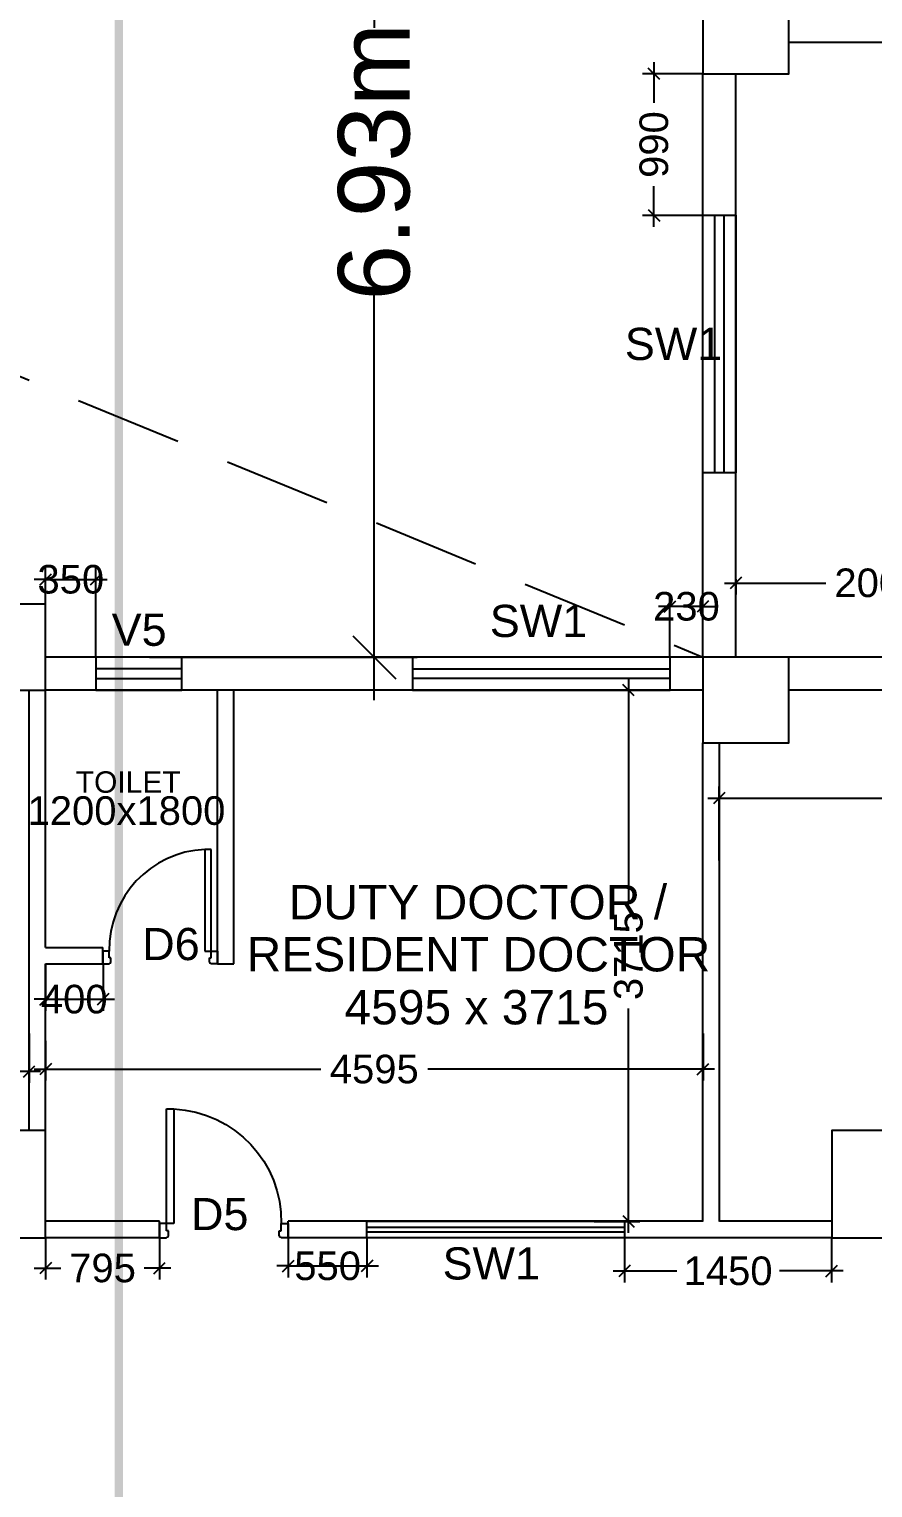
# Model space of a CAD drawing. Extents: x 7620542 to 7843793, y -6476226 to -6093835.
# Drawn here: x 7670156 to 7676053, y -6405218 to -6395018 of the extents above; entities that cross this region are included whole.
import ezdxf
from ezdxf.enums import TextEntityAlignment as Align

# ---------------------------------------------------------------- set-up
doc = ezdxf.new("R2010")
doc.units = 0
doc.header["$LTSCALE"] = 600
doc.header["$MEASUREMENT"] = 0
doc.header["$PDMODE"] = 35
doc.linetypes.add('DASHED', pattern=[0.75, 0.5, -0.25])
doc.linetypes.add('HIDDEN2', pattern=[0.1875, 0.125, -0.0625])
doc.layers.get('0').update_dxf_attribs({"linetype": 'CONTINUOUS'})
doc.layers.get('Defpoints').update_dxf_attribs({"linetype": 'CONTINUOUS'})
for name, color, linetype in [('DIMEN', 5, 'CONTINUOUS'), ('DOOR', 32, 'CONTINUOUS'), ('Duct', 8, 'CONTINUOUS'), ('joinery', 7, 'CONTINUOUS'), ('LA-column', 3, 'CONTINUOUS'), ('Room Dim', 1, 'CONTINUOUS'), ('Sections', 10, 'CONTINUOUS'), ('TEXT', 6, 'CONTINUOUS'), ('Walls', 7, 'CONTINUOUS'), ('WIN', 151, 'CONTINUOUS'), ('Working Dim', 5, 'CONTINUOUS')]:
    doc.layers.add(name, color=color, linetype=linetype)
doc.styles.add('ari', font='arial.ttf')
doc.styles.add('ARIAL', font='arial.ttf')
doc.styles.get("Standard").update_dxf_attribs({"font": 'romans.shx'})
doc.dimstyles.new('int. dim', dxfattribs={"dimtxt": 450, "dimasz": 80, "dimexe": 80, "dimexo": 0, "dimgap": 70, "dimtad": 0, "dimdec": 0, "dimzin": 12, "dimdsep": 46, "dimtxsty": 'ari', "dimblk": 'OBLIQUE', "dimcen": 2, "dimdle": 80, "dimclrd": 256, "dimclre": 256, "dimclrt": 6, "dimadec": 0, "dimazin": 0, "dimtfac": 1, "dimtdec": 0, "dimtix": 1, "dimtmove": 2, "dimatfit": 3, "dimfxl": 1, "dimtolj": 1, "dimtzin": 0, "dimlwd": -1, "dimlwe": -1, "dimarcsym": 0})
doc.dimstyles.new('STANDARD$0', dxfattribs={"dimscale": 0, "dimtxt": 150, "dimasz": 125, "dimexe": 0.75, "dimexo": 1, "dimgap": 25, "dimtad": 1, "dimdec": 0, "dimdsep": 46, "dimtxsty": 'Standard', "dimblk1": 'DOT', "dimblk2": 'DOT', "dimsah": 1, "dimcen": 2.5, "dimclrd": 1, "dimclre": 1, "dimclrt": 3, "dimadec": 0, "dimazin": 0, "dimtfac": 1, "dimtdec": 0, "dimtmove": 0, "dimatfit": 3, "dimldrblk": 'DOT', "dimfxl": 1, "dimtolj": 1, "dimtzin": 0, "dimarcsym": 0})

# ---------------------------------------------------------------- blocks, each defined once
blk = doc.blocks.new('1000')
at = {"layer": 'DOOR'}
for p, q in [((0, -100), (0, 0)), ((0, 0), (50, 0)), ((50, -100), (0, -100)), ((50, 0), (50, -2)), ((63, -49), (50, -49)), ((50, -49), (50, -100)), ((50, -100), (50, -901)), ((100, -100), (50, -100)), ((63, -13), (61, -13)), ((63, -13), (63, -49)), ((100, -901), (100, -100)), ((837, -13), (837, -49)), ((837, -13), (839, -13)), ((837, -49), (850, -49)), ((850, 0), (850, -2)), ((900, 0), (850, 0)), ((850, -49), (850, -100)), ((850, -100), (900, -100)), ((900, -100), (900, 0)), ((50, -901), (100, -901))]:
    blk.add_line(p, q, dxfattribs=at)
for centre, major_axis, start_param, end_param in [((50, -13), (-7.95, 7.95), 3.926991, 5.497787), ((850, -13), (7.95, 7.95), 0.785398, 2.356194)]:
    blk.add_ellipse(centre, major_axis=major_axis, ratio=1, start_param=start_param, end_param=end_param, dxfattribs=at)
at = {"layer": 'DOOR', "color": 145}
blk.add_ellipse((64, -115), major_axis=(-520, 590), ratio=1, start_param=2.464943, end_param=4.009476, dxfattribs=at)
blk = doc.blocks.new('_Oblique')
at = {"color": 0, "linetype": 'ByBlock', "lineweight": -2}
blk.add_line((-0.5, -0.5), (0.5, 0.5), dxfattribs=at)
blk = doc.blocks.new('*D833')
at = {"layer": 'Defpoints', "color": 0, "transparency": 16777216}
for p in [(7670997, -6392480, 5), (7670997, -6399410, 2), (7672568, -6399410)]:
    blk.add_point(p, dxfattribs=at)
at = {"layer": 'DIMEN', "color": 8, "transparency": 16777216}
for p, q in [((7672568, -6392180), (7672568, -6395009)), ((7670997, -6392480), (7672868, -6392480)), ((7672568, -6399710), (7672568, -6396881)), ((7670997, -6399410), (7672868, -6399410))]:
    blk.add_line(p, q, dxfattribs=at)
at = {"layer": 'DIMEN', "color": 8, "transparency": 16777216, "xscale": 300, "yscale": 300, "zscale": 300}
for p, rotation in [((7672568, -6392480), 90), ((7672568, -6399410), 270)]:
    blk.add_blockref('_Oblique', p, dxfattribs=dict(at, rotation=rotation))
at = {"layer": 'DIMEN', "color": 7, "transparency": 16777216, "insert": (7672568, -6395945), "char_height": 500, "attachment_point": 5, "rotation": 90, "style": 'ari'}
blk.add_mtext('\\A1;6.93m', dxfattribs=at)
blk = doc.blocks.new('*D1339')
at = {"layer": 'Defpoints', "color": 0, "transparency": 16777216}
for p in [(7674979, -6400395), (7674979, -6400832, 6), (7679714, -6400832, 6)]:
    blk.add_point(p, dxfattribs=at)
at = {"layer": 'Working Dim', "transparency": 16777216}
for p, q in [((7674979, -6400832), (7674979, -6400315)), ((7679714, -6400832), (7679714, -6400315)), ((7674899, -6400395), (7676973, -6400395)), ((7679794, -6400395), (7677720, -6400395))]:
    blk.add_line(p, q, dxfattribs=at)
at = {"layer": 'Working Dim', "transparency": 16777216, "xscale": 80, "yscale": 80, "zscale": 80, "rotation": 180}
blk.add_blockref('_Oblique', (7674979, -6400395), dxfattribs=at)
at = {"layer": 'Working Dim', "transparency": 16777216, "xscale": 80, "yscale": 80, "zscale": 80}
blk.add_blockref('_Oblique', (7679714, -6400395), dxfattribs=at)
at = {"layer": 'Working Dim', "color": 6, "transparency": 16777216, "insert": (7677346, -6400395), "char_height": 200, "attachment_point": 5, "style": 'ari'}
blk.add_mtext('\\A1;4735', dxfattribs=at)
blk = doc.blocks.new('*D1341')
at = {"layer": 'Defpoints', "color": 0, "transparency": 16777216}
for p in [(7674866, -6402041, 6), (7670271, -6402092), (7670271, -6402291)]:
    blk.add_point(p, dxfattribs=at)
at = {"layer": 'Working Dim', "transparency": 16777216}
for p, q in [((7674866, -6402041), (7674866, -6402371)), ((7670271, -6402092), (7670271, -6402371)), ((7670191, -6402291), (7672195, -6402291)), ((7674946, -6402291), (7672942, -6402291))]:
    blk.add_line(p, q, dxfattribs=at)
at = {"layer": 'Working Dim', "transparency": 16777216, "xscale": 80, "yscale": 80, "zscale": 80, "rotation": 180}
blk.add_blockref('_Oblique', (7670271, -6402291), dxfattribs=at)
at = {"layer": 'Working Dim', "transparency": 16777216, "xscale": 80, "yscale": 80, "zscale": 80}
blk.add_blockref('_Oblique', (7674866, -6402291), dxfattribs=at)
at = {"layer": 'Working Dim', "color": 6, "transparency": 16777216, "insert": (7672568, -6402291), "char_height": 200, "attachment_point": 5, "style": 'ari'}
blk.add_mtext('\\A1;4595', dxfattribs=at)
blk = doc.blocks.new('*D1342')
at = {"layer": 'Defpoints', "color": 0, "transparency": 16777216}
for p in [(7674104, -6399640, 6), (7674105, -6403355, 3), (7674345, -6403355)]:
    blk.add_point(p, dxfattribs=at)
at = {"layer": 'Working Dim', "transparency": 16777216}
for p, q in [((7674345, -6399560), (7674345, -6401128)), ((7674104, -6399640), (7674425, -6399640)), ((7674345, -6403435), (7674345, -6401867)), ((7674105, -6403355), (7674425, -6403355))]:
    blk.add_line(p, q, dxfattribs=at)
at = {"layer": 'Working Dim', "transparency": 16777216, "xscale": 80, "yscale": 80, "zscale": 80}
for p, rotation in [((7674345, -6399640), 90), ((7674345, -6403355), 270)]:
    blk.add_blockref('_Oblique', p, dxfattribs=dict(at, rotation=rotation))
at = {"layer": 'Working Dim', "color": 6, "transparency": 16777216, "insert": (7674345, -6401497), "char_height": 200, "attachment_point": 5, "rotation": 90, "style": 'ari'}
blk.add_mtext('\\A1;3715', dxfattribs=at)
blk = doc.blocks.new('*D1343')
at = {"layer": 'Defpoints', "color": 0, "transparency": 16777216}
for p in [(7664896, -6401643, 6), (7670156, -6402041), (7664896, -6402307)]:
    blk.add_point(p, dxfattribs=at)
at = {"layer": 'Working Dim', "transparency": 16777216}
for p, q in [((7664896, -6401643), (7664896, -6402387)), ((7670156, -6402041), (7670156, -6402387)), ((7664816, -6402307), (7667158, -6402307)), ((7670236, -6402307), (7667895, -6402307))]:
    blk.add_line(p, q, dxfattribs=at)
at = {"layer": 'Working Dim', "transparency": 16777216, "xscale": 80, "yscale": 80, "zscale": 80, "rotation": 180}
blk.add_blockref('_Oblique', (7664896, -6402307), dxfattribs=at)
at = {"layer": 'Working Dim', "transparency": 16777216, "xscale": 80, "yscale": 80, "zscale": 80}
blk.add_blockref('_Oblique', (7670156, -6402307), dxfattribs=at)
at = {"layer": 'Working Dim', "color": 6, "transparency": 16777216, "insert": (7667526, -6402307), "char_height": 200, "attachment_point": 5, "style": 'ari'}
blk.add_mtext('\\A1;5260', dxfattribs=at)
blk = doc.blocks.new('*D1356')
at = {"layer": 'Defpoints', "color": 0, "transparency": 16777216}
for p in [(7674523, -6395330), (7674865, -6395330, 5), (7674865, -6396320, 5)]:
    blk.add_point(p, dxfattribs=at)
at = {"layer": 'Working Dim', "transparency": 16777216}
for p, q in [((7674865, -6395330), (7674443, -6395330)), ((7674523, -6395250), (7674523, -6395534)), ((7674523, -6396400), (7674523, -6396115)), ((7674865, -6396320), (7674443, -6396320))]:
    blk.add_line(p, q, dxfattribs=at)
at = {"layer": 'Working Dim', "transparency": 16777216, "xscale": 80, "yscale": 80, "zscale": 80}
for p, rotation in [((7674523, -6395330), 90), ((7674523, -6396320), 270)]:
    blk.add_blockref('_Oblique', p, dxfattribs=dict(at, rotation=rotation))
at = {"layer": 'Working Dim', "color": 6, "transparency": 16777216, "insert": (7674523, -6395825), "char_height": 200, "attachment_point": 5, "rotation": 90, "style": 'ari'}
blk.add_mtext('\\A1;990', dxfattribs=at)
blk = doc.blocks.new('*D1378')
at = {"layer": 'Defpoints', "color": 0, "transparency": 16777216}
for p in [(7675095, -6398864, 5), (7677095, -6398864, 3), (7677095, -6398891)]:
    blk.add_point(p, dxfattribs=at)
at = {"layer": 'Working Dim', "transparency": 16777216}
for p, q in [((7675015, -6398891), (7675725, -6398891)), ((7675095, -6398864), (7675095, -6398971)), ((7677175, -6398891), (7676465, -6398891)), ((7677095, -6398864), (7677095, -6398971))]:
    blk.add_line(p, q, dxfattribs=at)
at = {"layer": 'Working Dim', "transparency": 16777216, "xscale": 80, "yscale": 80, "zscale": 80, "rotation": 180}
blk.add_blockref('_Oblique', (7675095, -6398891), dxfattribs=at)
at = {"layer": 'Working Dim', "transparency": 16777216, "xscale": 80, "yscale": 80, "zscale": 80}
blk.add_blockref('_Oblique', (7677095, -6398891), dxfattribs=at)
at = {"layer": 'Working Dim', "color": 6, "transparency": 16777216, "insert": (7676095, -6398891), "char_height": 200, "attachment_point": 5, "style": 'ari'}
blk.add_mtext('\\A1;2000', dxfattribs=at)
blk = doc.blocks.new('*D1406')
at = {"layer": 'Defpoints', "color": 0, "transparency": 16777216}
for p in [(7670271, -6403470, 8), (7671067, -6403470), (7671067, -6403682)]:
    blk.add_point(p, dxfattribs=at)
at = {"layer": 'Working Dim', "transparency": 16777216}
for p, q in [((7670271, -6403470), (7670271, -6403762)), ((7671067, -6403470), (7671067, -6403762)), ((7670191, -6403682), (7670378, -6403682)), ((7671147, -6403682), (7670960, -6403682))]:
    blk.add_line(p, q, dxfattribs=at)
at = {"layer": 'Working Dim', "transparency": 16777216, "xscale": 80, "yscale": 80, "zscale": 80, "rotation": 180}
blk.add_blockref('_Oblique', (7670271, -6403682), dxfattribs=at)
at = {"layer": 'Working Dim', "transparency": 16777216, "xscale": 80, "yscale": 80, "zscale": 80}
blk.add_blockref('_Oblique', (7671067, -6403682), dxfattribs=at)
at = {"layer": 'Working Dim', "color": 6, "transparency": 16777216, "insert": (7670669, -6403682), "char_height": 200, "attachment_point": 5, "style": 'ari'}
blk.add_mtext('\\A1;795', dxfattribs=at)
blk = doc.blocks.new('*D1407')
at = {"layer": 'Defpoints', "color": 0, "transparency": 16777216}
for p in [(7671967, -6403470), (7672517, -6403470), (7672517, -6403667)]:
    blk.add_point(p, dxfattribs=at)
at = {"layer": 'Working Dim', "transparency": 16777216}
for p, q in [((7671967, -6403470), (7671967, -6403747)), ((7672517, -6403470), (7672517, -6403747)), ((7671967, -6403667), (7671887, -6403667)), ((7671967, -6403667), (7672517, -6403667)), ((7672517, -6403667), (7672597, -6403667))]:
    blk.add_line(p, q, dxfattribs=at)
at = {"layer": 'Working Dim', "transparency": 16777216, "xscale": 80, "yscale": 80, "zscale": 80}
blk.add_blockref('_Oblique', (7671967, -6403667), dxfattribs=at)
at = {"layer": 'Working Dim', "transparency": 16777216, "xscale": 80, "yscale": 80, "zscale": 80, "rotation": 180}
blk.add_blockref('_Oblique', (7672517, -6403667), dxfattribs=at)
at = {"layer": 'Working Dim', "color": 6, "transparency": 16777216, "insert": (7672242, -6403667), "char_height": 200, "attachment_point": 5, "style": 'ari'}
blk.add_mtext('\\A1;550', dxfattribs=at)
blk = doc.blocks.new('*D1408')
at = {"layer": 'Defpoints', "color": 0, "transparency": 16777216}
for p in [(7674317, -6403470), (7675765, -6403470, 8), (7675765, -6403702)]:
    blk.add_point(p, dxfattribs=at)
at = {"layer": 'Working Dim', "transparency": 16777216}
for p, q in [((7674317, -6403470), (7674317, -6403782)), ((7675765, -6403470), (7675765, -6403782)), ((7674237, -6403702), (7674682, -6403702)), ((7675845, -6403702), (7675400, -6403702))]:
    blk.add_line(p, q, dxfattribs=at)
at = {"layer": 'Working Dim', "transparency": 16777216, "xscale": 80, "yscale": 80, "zscale": 80, "rotation": 180}
blk.add_blockref('_Oblique', (7674317, -6403702), dxfattribs=at)
at = {"layer": 'Working Dim', "transparency": 16777216, "xscale": 80, "yscale": 80, "zscale": 80}
blk.add_blockref('_Oblique', (7675765, -6403702), dxfattribs=at)
at = {"layer": 'Working Dim', "color": 6, "transparency": 16777216, "insert": (7675041, -6403702), "char_height": 200, "attachment_point": 5, "style": 'ari'}
blk.add_mtext('\\A1;1450', dxfattribs=at)
blk = doc.blocks.new('*D1414')
at = {"layer": 'Defpoints', "color": 0, "transparency": 16777216}
for p in [(7670271, -6401555), (7670672, -6401555), (7670672, -6401802)]:
    blk.add_point(p, dxfattribs=at)
at = {"layer": 'Working Dim', "transparency": 16777216}
for p, q in [((7670271, -6401555), (7670271, -6401882)), ((7670672, -6401555), (7670672, -6401882)), ((7670271, -6401802), (7670191, -6401802)), ((7670271, -6401802), (7670672, -6401802)), ((7670672, -6401802), (7670752, -6401802))]:
    blk.add_line(p, q, dxfattribs=at)
at = {"layer": 'Working Dim', "transparency": 16777216, "xscale": 80, "yscale": 80, "zscale": 80}
blk.add_blockref('_Oblique', (7670271, -6401802), dxfattribs=at)
at = {"layer": 'Working Dim', "transparency": 16777216, "xscale": 80, "yscale": 80, "zscale": 80, "rotation": 180}
blk.add_blockref('_Oblique', (7670672, -6401802), dxfattribs=at)
at = {"layer": 'Working Dim', "color": 6, "transparency": 16777216, "insert": (7670471, -6401802), "char_height": 200, "attachment_point": 5, "style": 'ari'}
blk.add_mtext('\\A1;400', dxfattribs=at)
blk = doc.blocks.new('*D1420')
at = {"layer": 'Defpoints', "color": 0, "transparency": 16777216}
for p in [(7670622, -6398866), (7670271, -6399410, 8), (7670622, -6399410)]:
    blk.add_point(p, dxfattribs=at)
at = {"layer": 'Working Dim', "transparency": 16777216}
for p, q in [((7670271, -6399410), (7670271, -6398786)), ((7670622, -6399410), (7670622, -6398786)), ((7670271, -6398866), (7670191, -6398866)), ((7670271, -6398866), (7670622, -6398866)), ((7670622, -6398866), (7670702, -6398866))]:
    blk.add_line(p, q, dxfattribs=at)
at = {"layer": 'Working Dim', "transparency": 16777216, "xscale": 80, "yscale": 80, "zscale": 80}
blk.add_blockref('_Oblique', (7670271, -6398866), dxfattribs=at)
at = {"layer": 'Working Dim', "transparency": 16777216, "xscale": 80, "yscale": 80, "zscale": 80, "rotation": 180}
blk.add_blockref('_Oblique', (7670622, -6398866), dxfattribs=at)
at = {"layer": 'Working Dim', "color": 6, "transparency": 16777216, "insert": (7670447, -6398866), "char_height": 200, "attachment_point": 5, "style": 'ari'}
blk.add_mtext('\\A1;350', dxfattribs=at)
blk = doc.blocks.new('*D1421')
at = {"layer": 'Defpoints', "color": 0, "transparency": 16777216}
for p in [(7674635, -6399055), (7674635, -6399410), (7674865, -6399410, 8)]:
    blk.add_point(p, dxfattribs=at)
at = {"layer": 'Working Dim', "transparency": 16777216}
for p, q in [((7674635, -6399410), (7674635, -6398975)), ((7674865, -6399410), (7674865, -6398975)), ((7674635, -6399055), (7674555, -6399055)), ((7674865, -6399055), (7674635, -6399055)), ((7674865, -6399055), (7674945, -6399055))]:
    blk.add_line(p, q, dxfattribs=at)
at = {"layer": 'Working Dim', "transparency": 16777216, "xscale": 80, "yscale": 80, "zscale": 80}
blk.add_blockref('_Oblique', (7674635, -6399055), dxfattribs=at)
at = {"layer": 'Working Dim', "transparency": 16777216, "xscale": 80, "yscale": 80, "zscale": 80, "rotation": 180}
blk.add_blockref('_Oblique', (7674865, -6399055), dxfattribs=at)
at = {"layer": 'Working Dim', "color": 6, "transparency": 16777216, "insert": (7674750, -6399055), "char_height": 200, "attachment_point": 5, "style": 'ari'}
blk.add_mtext('\\A1;230', dxfattribs=at)

msp = doc.modelspace()

# ---------------------------------------------------------------- linework, layer by layer
at = {"layer": 'Duct', "color": 8, "linetype": 'HIDDEN2', "ltscale": 10}
msp.add_line((7658016.551, -6392479.597, -14.83), (7674865.464, -6399409.793, -14.83), dxfattribs=at)
at = {"layer": 'LA-column', "color": 2, "elevation": -12.441}
for points in [[(7674865.143, -6395329.616), (7675465.143, -6395329.616), (7675465.143, -6394879.616), (7674865.143, -6394879.616)], [(7670271.142, -6399639.615), (7670271.142, -6399039.615), (7669891.142, -6399039.615), (7669891.142, -6399639.615)], [(7674865.143, -6400009.616), (7675465.143, -6400009.616), (7675465.143, -6399409.616), (7674865.143, -6399409.616)], [(7670271.142, -6403469.612), (7670271.142, -6402719.612), (7669671.142, -6402719.612), (7669671.142, -6403469.612)], [(7676365.143, -6403469.612), (7676365.143, -6402719.612), (7675765.143, -6402719.612), (7675765.143, -6403469.612)]]:
    msp.add_lwpolyline(points, close=True, dxfattribs=at)
at = {"layer": 'Sections', "linetype": 'DASHED', "lineweight": 0, "ltscale": 2, "const_width": 60, "elevation": -14.83, "flags": 128}
msp.add_lwpolyline([(7670782.853, -6460853.906), (7671915.506, -6461401.774), (7670782.853, -6461401.774), (7670782.853, -6331751.836), (7671915.506, -6331751.836), (7670782.853, -6332299.705)], dxfattribs=at)
at = {"layer": 'Walls', "linetype": 'Continuous'}
for p, q in [((7675465.053, -6395109.597, -14.83), (7681859.143, -6395109.597, -14.83)), ((7674865.053, -6399409.596, -14.83), (7674865.053, -6395329.62, -14.83)), ((7675095.053, -6399409.597, -14.83), (7675095.053, -6395329.62, -14.83)), ((7681859.053, -6399409.597, -14.83), (7675465.052, -6399409.597, -14.83)), ((7670156.052, -6402719.616, -14.83), (7670156.052, -6399639.616, -14.83)), ((7670271.052, -6401439.616, -14.83), (7670271.052, -6399639.616, -14.83)), ((7671471.551, -6401554.632, -14.83), (7671471.551, -6399639.616, -14.83)), ((7671586.551, -6401554.633, -14.83), (7671586.551, -6399639.616, -14.83)), ((7679714.462, -6399639.995, -14.83), (7675465.052, -6399639.597, -14.83)), ((7674865.464, -6403354.995, -14.83), (7674865.464, -6400009.596, -14.83)), ((7674980.464, -6403354.995, -14.83), (7674980.464, -6400009.596, -14.83)), ((7670271.052, -6401439.616, -14.83), (7670671.551, -6401439.621, -14.83)), ((7670671.551, -6401554.632, -14.83), (7670671.551, -6401439.621, -14.83)), ((7670271.052, -6401554.616, -14.83), (7670671.551, -6401554.621, -14.83)), ((7670271.052, -6402719.616, -14.83), (7670271.052, -6401554.616, -14.83)), ((7671471.551, -6401554.632, -14.83), (7671586.551, -6401554.633, -14.83)), ((7671066.551, -6403354.628, -14.83), (7670271.052, -6403354.614, -14.83)), ((7671066.551, -6403469.628, -14.83), (7671066.551, -6403354.494, -14.83)), ((7671966.556, -6403469.64, -14.83), (7671966.556, -6403354.494, -14.83)), ((7674865.052, -6403354.692, -14.83), (7671966.556, -6403354.643, -14.83)), ((7675765.053, -6403354.692, -14.83), (7674980.052, -6403354.692, -14.83)), ((7671066.551, -6403469.628, -14.83), (7670271.052, -6403469.616, -14.83)), ((7675765.053, -6403469.616, -14.83), (7671966.556, -6403469.64, -14.83))]:
    msp.add_line(p, q, dxfattribs=at)
at = {"layer": 'Walls', "color": 7}
for p, q in [((7674865.052, -6399409.596, -14.83), (7670271.052, -6399409.596, -14.83)), ((7674865.053, -6399639.597, -14.83), (7670271.052, -6399639.596, -14.83))]:
    msp.add_line(p, q, dxfattribs=at)
at = {"layer": 'WIN', "linetype": 'Continuous'}
for points, elevation in [([(7674865.052, -6398119.632), (7674865.052, -6396319.632), (7675095.053, -6396319.632), (7675095.053, -6398119.632)], -12.441), ([(7674947.836, -6398119.632), (7674947.836, -6396319.632), (7675012.269, -6396319.632), (7675012.269, -6398119.632)], -12.441), ([(7670622.355, -6399639.929), (7671222.355, -6399639.929), (7671222.355, -6399409.929), (7670622.355, -6399409.929)], -14.83), ([(7674635.052, -6399409.596), (7672835.052, -6399409.596), (7672835.052, -6399639.596), (7674635.052, -6399639.596)], -14.83), ([(7670622.355, -6399558.588), (7671222.355, -6399558.588), (7671222.355, -6399491.27), (7670622.355, -6399491.27)], -14.83), ([(7674635.052, -6399492.38), (7672835.052, -6399492.38), (7672835.052, -6399556.813), (7674635.052, -6399556.813)], -14.83), ([(7674316.008, -6403354.668), (7674316.008, -6403469.658), (7672515.6, -6403469.658), (7672515.6, -6403354.668)], -14.83), ([(7674316.008, -6403394.668), (7674316.008, -6403429.658), (7672515.6, -6403429.658), (7672515.6, -6403394.668)], -14.83)]:
    msp.add_lwpolyline(points, close=True, dxfattribs=dict(at, elevation=elevation))

# ---------------------------------------------------------------- block references
at = {"layer": 'DOOR', "linetype": 'Continuous', "xscale": 0.8888888917863601, "yscale": 0.8888888917863601, "zscale": 0.8888888917863601, "rotation": 180.0000130867491}
msp.add_blockref('1000', (7671471.551, -6401554.611, -14.83), dxfattribs=at)
at = {"layer": 'DOOR', "linetype": 'Continuous', "xscale": -1, "rotation": 179.9999869799519}
msp.add_blockref('1000', (7671066.556, -6403469.495, -14.83), dxfattribs=at)

# ---------------------------------------------------------------- texts
at = {"layer": 'joinery', "style": 'ari'}
for s, p in [('SW1', (7674659.938, -6397331.564, -12.441)), ('V5', (7670924.553, -6399330.247, -14.83)), ('SW1', (7673715.877, -6399268.645, -14.83)), ('D5', (7671487.827, -6403416.277, -14.83)), ('SW1', (7673386.107, -6403761.459, -14.83))]:
    msp.add_text(s, height=225, dxfattribs=at).set_placement(p, align=Align.CENTER)
msp.add_text('D6', height=225, dxfattribs=at).set_placement((7670946.044, -6401528.129, -12.548))
at = {"layer": 'Room Dim', "style": 'ARIAL'}
msp.add_text('1200x1800', height=200, dxfattribs=at).set_placement((7670836.149, -6400582.3, -14.83), align=Align.CENTER)
msp.add_text('4595 x 3715', height=240, dxfattribs=at).set_placement((7673282.228, -6401857.412, -14.83), align=Align.MIDDLE_CENTER)
at = {"layer": 'TEXT', "color": 7, "style": 'ARIAL'}
for s, height, p in [('TOILET', 150, (7670848.223, -6400357.869, -14.83)), ('DUTY DOCTOR /', 240, (7673292.503, -6401242.721, -14.83)), ('RESIDENT DOCTOR', 240, (7673296.269, -6401606.989, -14.83))]:
    msp.add_text(s, height=height, dxfattribs=at).set_placement(p, align=Align.CENTER)

# ---------------------------------------------------------------- dimensions: what is measured, and where the dimension line sits
at = {"layer": 'DIMEN'}
dim = msp.add_linear_dim(base=(7672568.052, -6399409.596, -14.83), p1=(7670996.684, -6392479.596, -9.699), p2=(7670996.684, -6399409.596, -12.441), angle=90, dimstyle='STANDARD$0', override={"dimscale": 1, "dimtxt": 500, "dimasz": 300, "dimexe": 300, "dimexo": 0, "dimgap": 1, "dimtad": 0, "dimdec": 2, "dimlfac": 0.001, "dimzin": 0, "dimpost": 'm', "dimtxsty": 'ari', "dimblk1": 'Oblique', "dimblk2": 'Oblique', "dimcen": 0, "dimdle": 300, "dimclrd": 8, "dimclre": 8, "dimclrt": 7, "dimadec": 2, "dimtdec": 2, "dimtmove": 2, "dimfxl": 0.75, "dimfrac": 1, "dimlwd": 65535, "dimlwe": 65535}, dxfattribs=at)
dim.commit()
dim.dimension.update_dxf_attribs({"geometry": '*D833', "text_midpoint": (7672568.052, -6395944.596, -14.83)})
at = {"layer": 'Working Dim'}
for base, p1, p2, angle, picture, middle in [((7674522.573, -6395329.616, -12.441), (7674865.143, -6396319.632, -7.31), (7674865.143, -6395329.616, -7.31), 90, '*D1356', (7674522.573, -6395824.624, -12.441)), ((7674345.007, -6403354.818, -19.962), (7674103.96, -6399639.83, -13.692), (7674104.96, -6403354.818, -16.541), 270, '*D1342', (7674345.007, -6401497.324, -19.962)), ((7674978.873, -6400394.602, -19.962), (7679713.871, -6400831.927, -13.692), (7674978.873, -6400831.927, -13.692), 180, '*D1339', (7677346.372, -6400394.602, -19.962)), ((7664896.371, -6402307.068, -19.962), (7670156.052, -6402040.539, -19.962), (7664896.371, -6401643.472, -13.692), 180, '*D1343', (7667526.212, -6402307.068, -19.962)), ((7670271.052, -6402290.701, -19.962), (7674865.873, -6402040.539, -13.692), (7670271.052, -6402091.605, -19.962), 180, '*D1341', (7672568.463, -6402290.701, -19.962))]:
    dim = msp.add_linear_dim(base=base, p1=p1, p2=p2, angle=angle, dimstyle='int. dim', override={"dimtxt": 200}, dxfattribs=at)
    dim.commit()
    dim.dimension.update_dxf_attribs({"geometry": picture, "text_midpoint": middle})
for base, p1, p2, text, picture, middle in [((7670622.355, -6398866.379, -19.962), (7670271.142, -6399409.596, -12.441), (7670622.355, -6399409.929, -19.962), '350', '*D1420', (7670446.749, -6398866.379, -19.962)), ((7675765.143, -6403701.803, -19.962), (7674317.008, -6403469.658, -19.962), (7675765.143, -6403469.658, -12.441), '1450', '*D1408', (7675041.076, -6403701.803, -19.962))]:
    dim = msp.add_linear_dim(base=base, p1=p1, p2=p2, text=text, dimstyle='int. dim', override={"dimtxt": 200, "dimarcsym": 1}, dxfattribs=at)
    dim.commit()
    dim.dimension.update_dxf_attribs({"geometry": picture, "text_midpoint": middle})
for base, p1, p2, override, picture, middle in [((7677095.053, -6398891.38, -14.83), (7675095.053, -6398863.608, -9.699), (7677095.053, -6398863.608, -11.749), {"dimtxt": 200}, '*D1378', (7676095.053, -6398891.38, -14.83)), ((7674635.052, -6399055.448, -19.962), (7674865.143, -6399409.616, -12.441), (7674635.052, -6399409.616, -19.962), {"dimtxt": 200, "dimarcsym": 1}, '*D1421', (7674750.097, -6399055.448, -19.962)), ((7670671.551, -6401801.521, -19.962), (7670271.052, -6401554.616, -19.962), (7670671.551, -6401554.632, -19.962), {"dimtxt": 200, "dimarcsym": 1}, '*D1414', (7670471.301, -6401801.521, -19.962)), ((7671066.551, -6403681.562, -19.962), (7670271.142, -6403469.616, -12.441), (7671066.551, -6403469.628, -19.962), {"dimtxt": 200, "dimarcsym": 1}, '*D1406', (7670668.847, -6403681.562, -19.962)), ((7672516.6, -6403666.907, -19.962), (7671966.556, -6403469.64, -19.962), (7672516.6, -6403469.658, -19.962), {"dimtxt": 200, "dimarcsym": 1}, '*D1407', (7672241.578, -6403666.907, -19.962))]:
    dim = msp.add_linear_dim(base=base, p1=p1, p2=p2, dimstyle='int. dim', override=override, dxfattribs=at)
    dim.commit()
    dim.dimension.update_dxf_attribs({"geometry": picture, "text_midpoint": middle})

doc.saveas('drawing.dxf')
